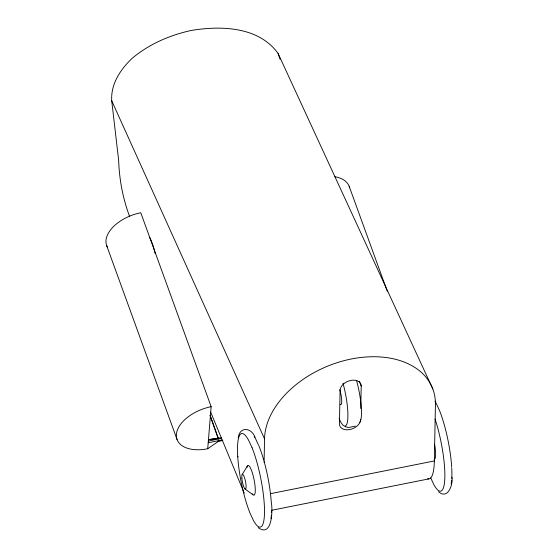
<?xml version="1.0" encoding="UTF-8"?>
<svg xmlns="http://www.w3.org/2000/svg" width="558" height="558" viewBox="0 0 558 558"><rect width="100%" height="100%" fill="white"/><g stroke="black" fill="none" stroke-linecap="round" stroke-linejoin="round"><path stroke-width="0.84" d="M264.094 462.205L264.548 438.853L111.712 100.733C110.707 83.84 120.535 69.276 132.351 58.144C149.209 44.061 169.632 35.266 190.955 30.509C220.829 25.515 258.591 26.435 278.079 53.422L432.841 389.052M360.768 408.477L361.207 386.073L359.247 381.344M427.609 478.757A60.25 12.583 78.7 0 0 434.34 460.943L435.435 404.717A89.099 59.964 -22.5 0 0 351.219 359.01A89.099 59.964 -22.5 0 0 264.548 438.853M211.161 406.677A34.45 19.844 -20 0 0 176.391 434.312A34.45 19.844 -20 0 0 207.709 448.751L211.161 406.677L140.762 212.731A34.45 19.844 -20 0 0 107.276 246.943M207.709 448.751L218.122 441.594L218.192 440.757M218.331 439.062L210.094 415.333M452.008 477.327C453.152 484.49 447.816 500.149 438.49 491.647M238.245 437.723C239.71 426.242 251.449 427.393 255.034 437.319M242.151 474.579L247.389 466.028M355.293 426.152L348.513 427.505L345.074 426.668M218.122 441.594L222.837 440.381M208.336 441.057L221.456 438.435M208.197 442.752L222.098 439.976M270.288 493.711L434.34 460.943M271.537 510.305L428.753 478.904M221.512 437.779L208.455 439.613L218.387 438.337L210.08 415.452M258.138 527.582C272.283 538.072 272.639 510.207 271.474 503.504M244.941 488.934L252.955 494.737M430.692 477.864L433.782 484.525A47.695 9.96 78.7 0 0 444.852 476.957A47.695 9.96 78.7 0 0 435.052 419.044M339.111 418.646L340.492 421.625A31.959 6.675 78.7 0 0 347.815 418.646A31.959 6.675 78.7 0 0 342.989 383.207M258.34 444.698L255.599 438.776A47.695 9.96 78.7 0 0 254.127 436.335M258.689 445.437L259.121 446.372A47.695 9.96 78.7 0 1 263.739 460.106M210.631 412.027L244.237 493.146M349.217 186.428L387.238 291.178M106.669 245.59L177.074 439.537M278.079 53.422L280.053 59.19M129.637 216.574C122.899 198.599 119.273 179.536 118.659 160.362L111.712 100.733M334.877 176.726A34.45 19.844 -20 0 1 349.643 187.851M149.767 237.757A22.013 4.597 78.7 0 1 151.392 241.084L152.997 245.485A22.013 4.597 78.7 0 1 155.222 253.806M356.548 380.5A31.959 6.675 78.7 0 1 359.875 422.441M339.738 389.617A10.149 2.12 78.7 0 1 341.726 400.665A10.149 2.12 78.7 0 1 340.171 404.383M434.529 444.154A15.143 3.16 78.7 0 1 434.229 459.248M434.968 401.153A47.695 9.96 78.7 0 1 435.951 402.834L439.474 410.437A47.695 9.96 78.7 0 1 451.68 467.06M451.736 468.002A47.695 9.96 78.7 0 1 451.771 478.457M451.638 480.18A47.695 9.96 78.7 0 1 451.115 483.905M264.192 461.731A47.695 9.96 78.7 0 1 271.327 503.002M271.537 510.989A47.695 9.96 78.7 0 1 271.502 512.572M271.355 515.271A47.695 9.96 78.7 0 1 271.007 518.459M238.085 456.869A3.669 2.602 1.1 0 1 237.701 456.242M246.908 467.569A15.143 3.16 78.7 0 1 254.043 479.448A15.143 3.16 78.7 0 1 252.265 493.886M360.552 419.672A11.007 7.407 -22.5 0 1 349.838 429.541A11.007 7.407 -22.5 0 1 339.438 423.892L340.094 390.286A11.007 7.407 -22.5 0 1 350.801 380.423A11.007 7.407 -22.5 0 1 361.207 386.073M252.083 447.781L248.561 440.178A47.695 9.96 78.7 0 0 237.499 451.206A47.695 9.96 78.7 0 0 249.907 512.865L253.43 520.468A47.695 9.96 78.7 0 0 264.492 509.44A47.695 9.96 78.7 0 0 252.083 447.781M241.858 478.115A7.575 1.583 78.7 0 0 245.401 489.157A7.575 1.583 78.7 0 0 244.613 477.913A7.575 1.583 78.7 0 0 241.858 478.115"/></g></svg>
